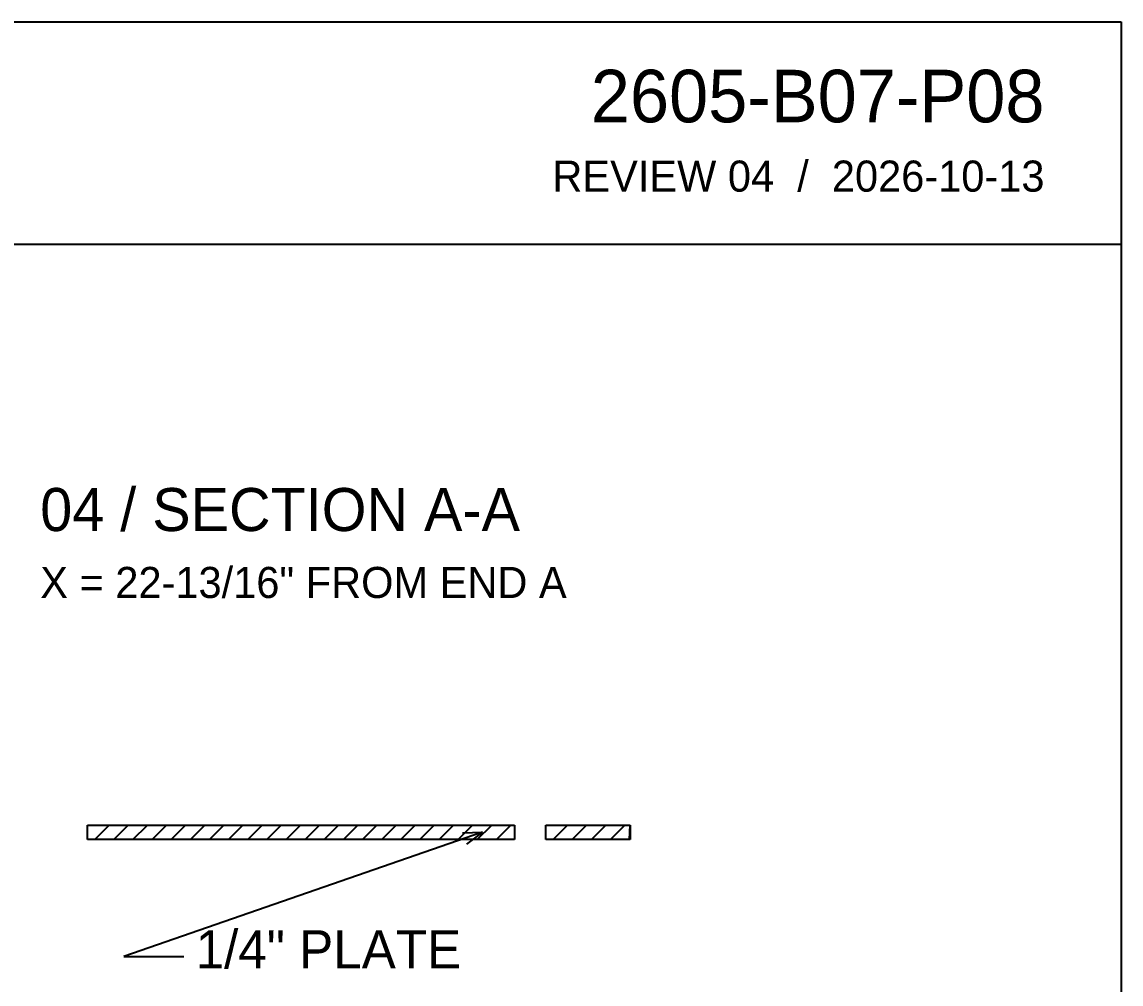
# Model space of a CAD drawing. Header units: inches. Extents: x 2 to 134, y 2 to 86.
# Drawn here: x 108.58 to 134.11, y 63.75 to 86.11 of the extents above; entities that cross this region are included whole.
import ezdxf
from ezdxf.enums import TextEntityAlignment as Align

# ---------------------------------------------------------------- set-up
doc = ezdxf.new("R2010")
doc.units = ezdxf.units.IN
doc.header["$MEASUREMENT"] = 0

msp = doc.modelspace()

# ---------------------------------------------------------------- linework, layer by layer
at = {"layer": 'ANNOTATION'}
for p, q in [((119.278, 67.278), (110.944, 64.389)), ((118.812, 67.263), (119.278, 67.278)), ((119.278, 67.278), (118.903, 67.001)), ((110.944, 64.389), (112.333, 64.389))]:
    msp.add_line(p, q, dxfattribs=at)
at = {"layer": 'OUTLINE'}
for p, q in [((1.889, 86.111), (134.111, 86.111)), ((134.111, 86.111), (134.111, 1.889)), ((1.889, 80.944), (134.111, 80.944)), ((110.1, 67.444), (120.021, 67.444)), ((110.1, 67.111), (110.1, 67.444)), ((110.267, 67.111), (110.6, 67.444)), ((110.711, 67.111), (111.044, 67.444)), ((111.155, 67.111), (111.489, 67.444)), ((111.6, 67.111), (111.933, 67.444)), ((112.044, 67.111), (112.378, 67.444)), ((112.489, 67.111), (112.822, 67.444)), ((112.933, 67.111), (113.267, 67.444)), ((113.378, 67.111), (113.711, 67.444)), ((113.822, 67.111), (114.155, 67.444)), ((114.267, 67.111), (114.6, 67.444)), ((114.711, 67.111), (115.044, 67.444)), ((115.155, 67.111), (115.489, 67.444)), ((115.6, 67.111), (115.933, 67.444)), ((116.044, 67.111), (116.378, 67.444)), ((116.489, 67.111), (116.822, 67.444)), ((116.933, 67.111), (117.267, 67.444)), ((117.378, 67.111), (117.711, 67.444)), ((117.822, 67.111), (118.155, 67.444)), ((118.267, 67.111), (118.6, 67.444)), ((118.711, 67.111), (119.044, 67.444)), ((119.155, 67.111), (119.489, 67.444)), ((119.6, 67.111), (119.933, 67.444)), ((120.021, 67.444), (120.021, 67.111)), ((120.75, 67.444), (122.706, 67.444)), ((120.75, 67.111), (120.75, 67.444)), ((120.917, 67.111), (121.25, 67.444)), ((121.361, 67.111), (121.695, 67.444)), ((121.806, 67.111), (122.139, 67.444)), ((122.25, 67.111), (122.584, 67.444)), ((122.695, 67.111), (122.706, 67.444)), ((122.706, 67.444), (122.706, 67.111)), ((120.021, 67.111), (110.1, 67.111)), ((122.706, 67.111), (120.75, 67.111))]:
    msp.add_line(p, q, dxfattribs=at)

# ---------------------------------------------------------------- texts
at = {"layer": 'ANNOTATION'}
for s, height, p in [('2605-B07-P08', 1.22222, (132.333, 83.778)), ('REVIEW 04  /  2026-10-13', 0.72222, (132.333, 82.167))]:
    msp.add_text(s, height=height, dxfattribs=at).set_placement(p, align=Align.RIGHT)
for s, height, p in [('04 / SECTION A-A', 1, (109, 74.278)), ('X = 22-13/16" FROM END A', 0.72222, (109, 72.722)), ('1/4" PLATE', 0.8889, (112.611, 64.111))]:
    msp.add_text(s, height=height, dxfattribs=at).set_placement(p)

doc.saveas('drawing.dxf')
